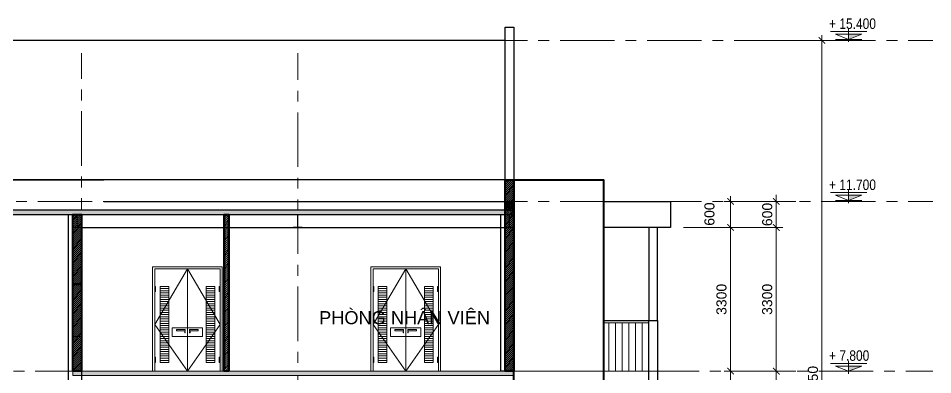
# Model space of a CAD drawing. Header units: millimetres. Extents: x 886808 to 1650903, y -1008069 to 230892.
# Drawn here: x 1039202 to 1060210, y -555830 to -547643 of the extents above; entities that cross this region are included whole.
import ezdxf

# ---------------------------------------------------------------- set-up
doc = ezdxf.new("R2010")
doc.units = ezdxf.units.MM
doc.linetypes.add('ACAD_ISO07W100', pattern=[3, 0, -3])
doc.linetypes.add('CENTER', pattern=[2, 1.25, -0.25, 0.25, -0.25])
doc.layers.get('0').update_dxf_attribs({"lineweight": 0})
for name, color, linetype, lineweight in [('0.NETMANHNHAT-0.05', 251, 'Continuous', 0), ('01- NET TUONG- 242', 242, 'Continuous', 40), ('03- Net Cua- 153', 153, 'Continuous', 9), ('06-Dim', 250, 'Continuous', 0), ('8l NET TO', 8, 'Continuous', 9), ('A-GLAZ-CURT', 52, 'Continuous', 5), ('A-Wall', 113, 'Continuous', 30), ('A_Dim', 8, 'Continuous', 5), ('ADP_007_text', 7, 'Continuous', 15), ('ADP_137_symbol', 137, 'Continuous', 9), ('i_hatch', 250, 'Continuous', 0), ('net vl', 33, 'Continuous', 5)]:
    doc.layers.add(name, color=color, linetype=linetype, lineweight=lineweight)
doc.layers.add('SCA1-ARC-1-concrete_block_1_c', color=141, linetype='Continuous')
doc.styles.add('ADP_HC_vni_HC', font='')
doc.styles.add('Roof Fl type B$0$GHICHUTHUONG', font='arial.ttf', dxfattribs={"width": 0.8})
doc.styles.add('TIÊU ĐỀ', font='arial.ttf', dxfattribs={"height": 230})
doc.styles.get('ADP_HC_vni_HC').set_extended_font_data('VNI-Helve-Condense')
doc.dimstyles.new('1-100', dxfattribs={"dimtxt": 230, "dimasz": 150, "dimexe": 150, "dimexo": 300, "dimgap": 90, "dimtad": 1, "dimdec": 0, "dimrnd": 5, "dimzin": 0, "dimtxsty": 'TIÊU ĐỀ', "dimblk": 'ARCHTICK', "dimcen": 100, "dimdle": 120, "dimclrd": 256, "dimclre": 256, "dimclrt": 2, "dimadec": 0, "dimazin": 0, "dimtfac": 1, "dimtdec": 0, "dimtix": 1, "dimtmove": 1, "dimatfit": 3, "dimldrblk": 'OPEN30', "dimfxl": 900, "dimtolj": 1, "dimtzin": 0, "dimlwd": 13, "dimlwe": 13, "dimarcsym": 1})

# ---------------------------------------------------------------- blocks, each defined once
blk = doc.blocks.new('_ArchTick')
at = {"color": 0, "linetype": 'ByBlock', "const_width": 0.15}
blk.add_lwpolyline([(-0.5, -0.5), (0.5, 0.5)], dxfattribs=at)
blk = doc.blocks.new('*D449')
at = {"layer": 'A_Dim', "lineweight": 13, "transparency": 16777216}
for p, q in [((1057066, -551850), (1056466, -551850)), ((1056616, -551850), (1056616, -551700)), ((1056616, -551850), (1056616, -552450)), ((1054485, -552450), (1056766, -552450)), ((1056616, -552450), (1056616, -552600))]:
    blk.add_line(p, q, dxfattribs=at)
at = {"layer": 'Defpoints', "color": 0, "transparency": 16777216}
for p in [(1057366, -551850), (1054185, -552450), (1056616, -552450)]:
    blk.add_point(p, dxfattribs=at)
at = {"layer": 'A_Dim', "lineweight": 13, "transparency": 16777216, "xscale": 150, "yscale": 150, "zscale": 150}
for p, rotation in [((1056616, -551850), 270), ((1056616, -552450), 90)]:
    blk.add_blockref('_ArchTick', p, dxfattribs=dict(at, rotation=rotation))
at = {"layer": 'A_Dim', "color": 2, "transparency": 16777216, "insert": (1056409, -552150), "char_height": 230, "width": 695.03, "attachment_point": 5, "rotation": 90, "style": 'TIÊU ĐỀ'}
blk.add_mtext('\\A1;600', dxfattribs=at)
blk = doc.blocks.new('_Open30')
at = {"color": 0, "linetype": 'ByBlock', "lineweight": -2}
for p, q in [((-1, 0.27), (0, 0)), ((0, 0), (-1, -0.27)), ((0, 0), (-1, 0))]:
    blk.add_line(p, q, dxfattribs=at)
blk = doc.blocks.new('*D450')
at = {"layer": 'A_Dim', "lineweight": 13, "transparency": 16777216}
for p, q in [((1054485, -552450), (1056766, -552450)), ((1056616, -552330), (1056616, -555870)), ((1057066, -555750), (1056466, -555750))]:
    blk.add_line(p, q, dxfattribs=at)
at = {"layer": 'Defpoints', "color": 0, "transparency": 16777216}
for p in [(1054185, -552450), (1056616, -555750), (1057366, -555750)]:
    blk.add_point(p, dxfattribs=at)
at = {"layer": 'A_Dim', "lineweight": 13, "transparency": 16777216, "xscale": 150, "yscale": 150, "zscale": 150}
for p, rotation in [((1056616, -552450), 90), ((1056616, -555750), 270)]:
    blk.add_blockref('_ArchTick', p, dxfattribs=dict(at, rotation=rotation))
at = {"layer": 'A_Dim', "color": 2, "transparency": 16777216, "insert": (1056408, -554100), "char_height": 230, "width": 926.71, "attachment_point": 5, "rotation": 90, "style": 'TIÊU ĐỀ'}
blk.add_mtext('\\A1;3300', dxfattribs=at)
blk = doc.blocks.new('*D451')
at = {"layer": 'A_Dim', "lineweight": 13, "transparency": 16777216}
for p, q in [((1056616, -555630), (1056616, -559470)), ((1057066, -555750), (1056466, -555750)), ((1057066, -559350), (1056466, -559350))]:
    blk.add_line(p, q, dxfattribs=at)
at = {"layer": 'Defpoints', "color": 0, "transparency": 16777216}
for p in [(1057366, -555750), (1056616, -559350), (1057366, -559350)]:
    blk.add_point(p, dxfattribs=at)
at = {"layer": 'A_Dim', "lineweight": 13, "transparency": 16777216, "xscale": 150, "yscale": 150, "zscale": 150}
for p, rotation in [((1056616, -555750), 90), ((1056616, -559350), 270)]:
    blk.add_blockref('_ArchTick', p, dxfattribs=dict(at, rotation=rotation))
at = {"layer": 'A_Dim', "color": 2, "transparency": 16777216, "insert": (1056408, -557550), "char_height": 230, "width": 926.71, "attachment_point": 5, "rotation": 90, "style": 'TIÊU ĐỀ'}
blk.add_mtext('\\A1;3600', dxfattribs=at)
blk = doc.blocks.new('*D454')
at = {"layer": 'A_Dim', "lineweight": 13, "transparency": 16777216}
for p, q in [((1057666, -548030), (1057666, -564120)), ((1056514, -548150), (1057816, -548150)), ((1057316, -564000), (1057816, -564000))]:
    blk.add_line(p, q, dxfattribs=at)
at = {"layer": 'Defpoints', "color": 0, "transparency": 16777216}
for p in [(1056214, -548150), (1057016, -564000), (1057666, -564000)]:
    blk.add_point(p, dxfattribs=at)
at = {"layer": 'A_Dim', "lineweight": 13, "transparency": 16777216, "xscale": 150, "yscale": 150, "zscale": 150}
for p, rotation in [((1057666, -548150), 90), ((1057666, -564000), 270)]:
    blk.add_blockref('_ArchTick', p, dxfattribs=dict(at, rotation=rotation))
at = {"layer": 'A_Dim', "color": 2, "transparency": 16777216, "insert": (1057459, -556075), "char_height": 230, "width": 1158.39, "attachment_point": 5, "rotation": 90, "style": 'TIÊU ĐỀ'}
blk.add_mtext('\\A1;15850', dxfattribs=at)
blk = doc.blocks.new('*D455')
at = {"layer": 'A_Dim', "lineweight": 13, "transparency": 16777216}
for p, q in [((1056016, -551850), (1055416, -551850)), ((1055566, -551730), (1055566, -552570)), ((1054485, -552450), (1055716, -552450))]:
    blk.add_line(p, q, dxfattribs=at)
at = {"layer": 'Defpoints', "color": 0, "transparency": 16777216}
for p in [(1056316, -551850), (1054185, -552450), (1055566, -552450)]:
    blk.add_point(p, dxfattribs=at)
at = {"layer": 'A_Dim', "lineweight": 13, "transparency": 16777216, "xscale": 150, "yscale": 150, "zscale": 150}
for p, rotation in [((1055566, -551850), 90), ((1055566, -552450), 270)]:
    blk.add_blockref('_ArchTick', p, dxfattribs=dict(at, rotation=rotation))
at = {"layer": 'A_Dim', "color": 2, "transparency": 16777216, "insert": (1054965, -552408), "char_height": 230, "width": 695.03, "attachment_point": 1, "rotation": 90, "line_spacing_factor": 0.941778, "style": 'TIÊU ĐỀ'}
blk.add_mtext('\\A1;600', dxfattribs=at)
blk = doc.blocks.new('*D456')
at = {"layer": 'A_Dim', "lineweight": 13, "transparency": 16777216}
for p, q in [((1055566, -552330), (1055566, -555870)), ((1055718, -552450), (1055716, -552450)), ((1056016, -555750), (1055416, -555750))]:
    blk.add_line(p, q, dxfattribs=at)
at = {"layer": 'Defpoints', "color": 0, "transparency": 16777216}
for p in [(1055418, -552450), (1055566, -555750), (1056316, -555750)]:
    blk.add_point(p, dxfattribs=at)
at = {"layer": 'A_Dim', "lineweight": 13, "transparency": 16777216, "xscale": 150, "yscale": 150, "zscale": 150}
for p, rotation in [((1055566, -552450), 90), ((1055566, -555750), 270)]:
    blk.add_blockref('_ArchTick', p, dxfattribs=dict(at, rotation=rotation))
at = {"layer": 'A_Dim', "color": 2, "transparency": 16777216, "insert": (1055358, -554100), "char_height": 230, "width": 926.71, "attachment_point": 5, "rotation": 90, "style": 'TIÊU ĐỀ'}
blk.add_mtext('\\A1;3300', dxfattribs=at)
blk = doc.blocks.new('*D457')
at = {"layer": 'A_Dim', "lineweight": 13, "transparency": 16777216}
for p, q in [((1055566, -555630), (1055566, -559470)), ((1056016, -555750), (1055416, -555750)), ((1056016, -559350), (1055416, -559350))]:
    blk.add_line(p, q, dxfattribs=at)
at = {"layer": 'Defpoints', "color": 0, "transparency": 16777216}
for p in [(1056316, -555750), (1055566, -559350), (1056316, -559350)]:
    blk.add_point(p, dxfattribs=at)
at = {"layer": 'A_Dim', "lineweight": 13, "transparency": 16777216, "xscale": 150, "yscale": 150, "zscale": 150}
for p, rotation in [((1055566, -555750), 90), ((1055566, -559350), 270)]:
    blk.add_blockref('_ArchTick', p, dxfattribs=dict(at, rotation=rotation))
at = {"layer": 'A_Dim', "color": 2, "transparency": 16777216, "insert": (1055358, -557550), "char_height": 230, "width": 926.71, "attachment_point": 5, "rotation": 90, "style": 'TIÊU ĐỀ'}
blk.add_mtext('\\A1;3600', dxfattribs=at)
blk = doc.blocks.new('cao độ')
at = {"layer": 'ADP_137_symbol'}
blk.add_hatch(color=0, dxfattribs=at).paths.add_polyline_path([(0, 1), (0, 0), (2.5, 1)])
at = {"layer": 'ADP_137_symbol', "color": 0}
for points in [[(0, 2), (0, -0.5)], [(-3.5, 1.5), (3.5, 1.5)], [(-2.5, 1), (2.5, 1), (0, 0), (-2.5, 1)], [(-2.5, 0), (2.5, 0)]]:
    blk.add_lwpolyline(points, dxfattribs=at)
at = {"layer": 'ADP_007_text', "style": 'ADP_HC_vni_HC'}
blk.add_attdef('A', (-3.75, 2), '', height=2, dxfattribs=at)
blk = doc.blocks.new('*U123')
at = {"linetype": 'ACAD_ISO07W100', "ltscale": 1000, "transparency": 33554636}
blk.add_wipeout([(0, 0), (0, 200), (200, 200), (200, 0)], dxfattribs=at)
at = {"layer": 'i_hatch', "transparency": 33554636}
h = blk.add_hatch(dxfattribs=at)
h.set_pattern_fill('BT-01', color=256, scale=10, angle=90, style=0, pattern_type=2)
h.set_pattern_definition([(140, (21748.997, -41670.634), (6.27521, 71.72602), [7.5, -82.5]), (85, (21749, -41670.634), (-75.21921, -13.87513), [6, -66]), (190.4514, (21749.52, -41664.66), (-68.94395, 57.85094), [6.37402, -70.11421]), (136.1842, (21729, -41670.63), (16.5519, 106.7241), [11.25, -123.75]), (186.6356, (21730.38, -41661.74), (-97.41179, 93.46627), [9.56103, -105.1713]), (81.1842, (21729, -41670.63), (-97.41186, 93.4662), [9, -99]), (111, (21733.997, -41660.634), (40.26189, 59.690705), [7.5, -82.5]), (56, (21734, -41660.634), (-72.515, 24.33153), [6, -66]), (161.4514, (21737.35, -41655.66), (-32.25305, 84.02226), [6.37402, -70.11421]), (127.5, (21748.997, -41670.634), (-33.289385, 1.215986), [0, -65.2, 0, -67, 0, -66.25]), (97.5, (21748.997, -41670.634), (-39.44117, 26.306954), [0, -38.2, 0, -63.7, 0, -25.25]), (57.5, (21748.997, -41692.934), (2.255487, 53.382244), [0, -25, 0, -78, 0, -103.5]), (47.5, (21748.997, -41702.934), (-10.0105, 58.318617), [0, -32.5, 0, -51.8, 0, -73.5]), (135, (21748.997, -41670.634), (-30.05204, -30.05204), []), (135, (21736.747, -41670.634), (-30.05204, -30.05204), [])])
h.paths.add_polyline_path([(0, 200), (0, 0), (200, 0), (200, 200)])
at = {"transparency": 33554636}
blk.add_lwpolyline([(0, 0), (0, 200), (200, 200), (200, 0)], close=True, dxfattribs=at)
blk = doc.blocks.new('A$C721F1166')
at = {"layer": 'A-GLAZ-CURT', "transparency": 33554636}
blk.add_lwpolyline([(97, 9), (97, 291), (0, 291), (0, 300), (200, 300), (200, 291), (103, 291), (103, 9), (200, 9), (200, 0), (0, 0), (0, 9)], close=True, dxfattribs=at)
blk = doc.blocks.new('*U132')
at = {"linetype": 'ACAD_ISO07W100', "ltscale": 1000, "transparency": 33554636}
blk.add_wipeout([(0, 0), (0, 10130), (100, 10130), (100, 0)], dxfattribs=at)
at = {"layer": 'i_hatch', "transparency": 33554636}
h = blk.add_hatch(dxfattribs=at)
h.set_pattern_fill('BT-01', color=256, scale=10, angle=90, style=0, pattern_type=2)
h.set_pattern_definition([(140, (21648.994, -31740.635), (6.27521, 71.72602), [7.5, -82.5]), (85, (21648.994, -31740.635), (-75.21921, -13.87513), [6, -66]), (190.4514, (21649.52, -31734.66), (-68.94395, 57.85094), [6.37402, -70.11421]), (136.1842, (21628.99, -31740.635), (16.5519, 106.7241), [11.25, -123.75]), (186.6356, (21630.37, -31731.74), (-97.41179, 93.46627), [9.56103, -105.1713]), (81.1842, (21628.99, -31740.63), (-97.41186, 93.4662), [9, -99]), (111, (21633.994, -31730.635), (40.26189, 59.690705), [7.5, -82.5]), (56, (21633.994, -31730.635), (-72.515, 24.33153), [6, -66]), (161.4514, (21637.35, -31725.66), (-32.25305, 84.02226), [6.37402, -70.11421]), (127.5, (21648.994, -31740.635), (-33.289385, 1.215986), [0, -65.2, 0, -67, 0, -66.25]), (97.5, (21648.994, -31740.635), (-39.44117, 26.306954), [0, -38.2, 0, -63.7, 0, -25.25]), (57.5, (21648.994, -31762.935), (2.255487, 53.382244), [0, -25, 0, -78, 0, -103.5]), (47.5, (21648.994, -31772.935), (-10.0105, 58.318617), [0, -32.5, 0, -51.8, 0, -73.5]), (135, (21648.994, -31740.635), (-30.05204, -30.05204), []), (135, (21636.744, -31740.635), (-30.05204, -30.05204), [])])
h.paths.add_polyline_path([(0, 10130), (0, 0), (100, 0), (100, 10130)])
at = {"transparency": 33554636}
blk.add_lwpolyline([(0, 0), (0, 10130), (100, 10130), (100, 0)], close=True, dxfattribs=at)
blk = doc.blocks.new('*U153')
at = {"linetype": 'ByBlock', "transparency": 33554636}
h = blk.add_hatch(dxfattribs=at)
h.set_pattern_fill('ANSI31', color=8, scale=10, angle=90, style=0)
h.set_pattern_definition([(135, (100, 3400.002), (-22.45064, -22.45064), [])])
h.paths.add_polyline_path([(0, 0), (200, 0), (200, 4400), (0, 4400)])
at = {"layer": '01- NET TUONG- 242', "linetype": 'ByBlock', "transparency": 33554636}
blk.add_lwpolyline([(0, 0), (200, 0), (200, 4400), (0, 4400)], close=True, dxfattribs=at)
blk = doc.blocks.new('*U1423')
at = {"linetype": 'ByBlock', "transparency": 33554636}
h = blk.add_hatch(dxfattribs=at)
h.set_pattern_fill('ANSI31', color=8, scale=10, angle=90, style=0)
h.set_pattern_definition([(135, (100, 1000), (-22.4506, -22.4506), [])])
h.paths.add_polyline_path([(0, 0), (200, 0), (200, 2000), (0, 2000)])
at = {"layer": '01- NET TUONG- 242', "linetype": 'ByBlock', "transparency": 33554636}
blk.add_lwpolyline([(0, 0), (200, 0), (200, 2000), (0, 2000)], close=True, dxfattribs=at)
blk = doc.blocks.new('*U141')
at = {"linetype": 'ByBlock', "transparency": 33554636}
h = blk.add_hatch(dxfattribs=at)
h.set_pattern_fill('ANSI31', color=8, scale=10, angle=90, style=0)
h.set_pattern_definition([(135, (100, 600), (-22.4506, -22.4506), [])])
h.paths.add_polyline_path([(0, 0), (200, 0), (200, 1600), (0, 1600)])
at = {"layer": '01- NET TUONG- 242', "linetype": 'ByBlock', "transparency": 33554636}
blk.add_lwpolyline([(0, 0), (200, 0), (200, 1600), (0, 1600)], close=True, dxfattribs=at)
blk = doc.blocks.new('*U124')
at = {"linetype": 'ByBlock', "transparency": 33554636}
h = blk.add_hatch(dxfattribs=at)
h.set_pattern_fill('ANSI31', color=8, scale=10, angle=90, style=0)
h.set_pattern_definition([(135, (0, 2600), (-22.45064, -22.45064), [])])
h.paths.add_polyline_path([(0, 0), (100, 0), (100, 3600), (0, 3600)])
at = {"layer": '01- NET TUONG- 242', "linetype": 'ByBlock', "transparency": 33554636}
blk.add_lwpolyline([(0, 0), (100, 0), (100, 3600), (0, 3600)], close=True, dxfattribs=at)
blk = doc.blocks.new('*U136')
at = {"transparency": 33554636}
for p, q in [((0, 2400), (1600, 2400)), ((0, 2400), (0, 0)), ((50, 2350), (800, 2350)), ((50, 2350), (50, 0)), ((800, 2350), (800, 0)), ((1550, 2350), (800, 2350)), ((800, 2350), (800, 0)), ((1550, 2350), (1550, 0)), ((1600, 2400), (1600, 0)), ((70, 1950), (50, 1950)), ((70, 1950), (70, 1830)), ((170, 1950), (370, 1950)), ((170, 1950), (170, 200)), ((170, 1900), (370, 1900)), ((370, 1950), (370, 200)), ((1430, 1950), (1230, 1950)), ((1230, 1950), (1230, 200)), ((1430, 1900), (1230, 1900)), ((1430, 1950), (1430, 200)), ((1530, 1950), (1530, 1830)), ((1530, 1950), (1550, 1950)), ((70, 1830), (50, 1830)), ((170, 1850), (370, 1850)), ((170, 1800), (370, 1800)), ((170, 1750), (370, 1750)), ((170, 1700), (370, 1700)), ((1430, 1850), (1230, 1850)), ((1430, 1800), (1230, 1800)), ((1430, 1750), (1230, 1750)), ((1430, 1700), (1230, 1700)), ((1530, 1830), (1550, 1830)), ((170, 1650), (370, 1650)), ((170, 1600), (370, 1600)), ((170, 1550), (370, 1550)), ((170, 1500), (370, 1500)), ((1430, 1650), (1230, 1650)), ((1430, 1600), (1230, 1600)), ((1430, 1550), (1230, 1550)), ((1430, 1500), (1230, 1500)), ((170, 1450), (370, 1450)), ((170, 1400), (370, 1400)), ((170, 1350), (370, 1350)), ((170, 1300), (370, 1300)), ((1430, 1450), (1230, 1450)), ((1430, 1400), (1230, 1400)), ((1430, 1350), (1230, 1350)), ((1430, 1300), (1230, 1300)), ((170, 1250), (370, 1250)), ((170, 1200), (370, 1200)), ((170, 1150), (370, 1150)), ((170, 1100), (370, 1100)), ((1430, 1250), (1230, 1250)), ((1430, 1200), (1230, 1200)), ((1430, 1150), (1230, 1150)), ((1430, 1100), (1230, 1100)), ((170, 1050), (370, 1050)), ((170, 1000), (370, 1000)), ((170, 950), (370, 950)), ((170, 900), (370, 900)), ((170, 850), (370, 850)), ((450, 1000), (800, 1000)), ((450, 1000), (450, 800)), ((550, 960), (750, 960)), ((550, 960), (550, 930)), ((550, 930), (750, 930)), ((740, 915), (740, 885)), ((740, 915), (750, 915)), ((740, 885), (750, 885)), ((750, 960), (750, 930)), ((750, 915), (750, 885)), ((1150, 1000), (800, 1000)), ((1050, 960), (850, 960)), ((850, 960), (850, 930)), ((1050, 930), (850, 930)), ((850, 915), (850, 885)), ((860, 915), (850, 915)), ((860, 885), (850, 885)), ((860, 915), (860, 885)), ((1050, 960), (1050, 930)), ((1150, 1000), (1150, 800)), ((1430, 1050), (1230, 1050)), ((1430, 1000), (1230, 1000)), ((1430, 950), (1230, 950)), ((1430, 900), (1230, 900)), ((1430, 850), (1230, 850)), ((170, 800), (370, 800)), ((170, 750), (370, 750)), ((170, 700), (370, 700)), ((170, 650), (370, 650)), ((450, 800), (800, 800)), ((1150, 800), (800, 800)), ((1430, 800), (1230, 800)), ((1430, 750), (1230, 750)), ((1430, 700), (1230, 700)), ((1430, 650), (1230, 650)), ((170, 600), (370, 600)), ((170, 550), (370, 550)), ((170, 500), (370, 500)), ((170, 450), (370, 450)), ((1430, 600), (1230, 600)), ((1430, 550), (1230, 550)), ((1430, 500), (1230, 500)), ((1430, 450), (1230, 450)), ((70, 320), (50, 320)), ((70, 320), (70, 200)), ((170, 400), (370, 400)), ((170, 350), (370, 350)), ((170, 300), (370, 300)), ((170, 250), (370, 250)), ((1430, 400), (1230, 400)), ((1430, 350), (1230, 350)), ((1430, 300), (1230, 300)), ((1430, 250), (1230, 250)), ((1530, 320), (1530, 200)), ((1530, 320), (1550, 320)), ((0, 0), (1600, 0)), ((70, 200), (50, 200)), ((170, 200), (370, 200)), ((1430, 200), (1230, 200)), ((1530, 200), (1550, 200))]:
    blk.add_line(p, q, dxfattribs=at)
for points in [[(800, 2350), (50, 1075), (800, 0)], [(800, 2350), (1550, 1075), (800, 0)]]:
    blk.add_lwpolyline(points, dxfattribs=at)

msp = doc.modelspace()

# ---------------------------------------------------------------- linework, layer by layer
at = {"layer": '0.NETMANHNHAT-0.05', "transparency": 33554636}
for points in [[(1050584.8, -554637.7), (1050584.8, -554637.7)], [(1052646.1, -554637.7), (1053684.8, -554637.7)], [(1050584.8, -555750.4), (1053684.8, -555750.4)], [(1052092.1, -555750.4), (1050584.8, -555750.4)], [(1052460.8, -555750.4), (1053684.8, -555750.4)], [(1053684.8, -562750.4), (1053684.8, -555750.4)]]:
    msp.add_lwpolyline(points, dxfattribs=at)
for points in [[(1052769.8, -555750.4), (1052766.8, -555750.4), (1052766.8, -554637.7), (1052769.8, -554637.7)], [(1052922.8, -555750.4), (1052919.8, -555750.4), (1052919.8, -554637.7), (1052922.8, -554637.7)], [(1053075.8, -555750.4), (1053072.8, -555750.4), (1053072.8, -554637.7), (1053075.8, -554637.7)], [(1053228.8, -555750.4), (1053225.8, -555750.4), (1053225.8, -554637.7), (1053228.8, -554637.7)], [(1053381.8, -555750.4), (1053378.8, -555750.4), (1053378.8, -554637.7), (1053381.8, -554637.7)], [(1053534.8, -555750.4), (1053531.8, -555750.4), (1053531.8, -554637.7), (1053534.8, -554637.7)]]:
    msp.add_lwpolyline(points, close=True, dxfattribs=at)
at = {"layer": '8l NET TO', "color": 251, "linetype": 'CENTER', "ltscale": 1000, "true_color": 0x636466, "transparency": 33554636}
for p, q in [((1015649, -548150.4), (1060209.9, -548150.4)), ((1040654.8, -567031.4), (1040654.8, -548441.2)), ((1040654.8, -567025.6), (1040654.8, -548441.2)), ((1045620.1, -567056.1), (1045620.1, -548441.2)), ((1050584.8, -567031.4), (1050584.8, -548441.2)), ((1015649, -551850.4), (1060209.9, -551850.4)), ((1015593, -555750.4), (1060209.9, -555750.4))]:
    msp.add_line(p, q, dxfattribs=at)
at = {"layer": 'A-Wall', "transparency": 33554636}
for p, q in [((1050384.8, -547850.4), (1050584.8, -547850.4)), ((1050384.8, -548150.4), (1050384.8, -547850.4)), ((1050584.8, -547850.4), (1050584.8, -551350.4)), ((1050384.8, -548150.4), (1020479.8, -548150.4)), ((1050384.8, -551350.4), (1050384.8, -548150.4)), ((1050584.8, -551350.4), (1020479.8, -551350.4)), ((1050584.8, -562521.2), (1050584.8, -551850.4)), ((1053684.8, -562750.4), (1053684.8, -554587.7))]:
    msp.add_line(p, q, dxfattribs=at)
for points in [[(1020154.8, -555550.4), (1020154.8, -551350.4), (1041169.8, -551350.4)], [(1041169.8, -551850.4), (1050584.8, -551850.4)], [(1040654.8, -552450.4), (1050584.8, -552450.4)], [(1050584.8, -554587.7), (1050584.8, -554587.7)], [(1052646.1, -554587.7), (1053884.8, -554587.7), (1053884.8, -562750.4)]]:
    msp.add_lwpolyline(points, dxfattribs=at)
for points in [[(1052646.1, -551850.4), (1054184.8, -551850.4), (1054184.8, -552450.4), (1052646.1, -552450.4)], [(1053684.8, -554587.7), (1053884.8, -554587.7), (1053884.8, -552450.4), (1053684.8, -552450.4)]]:
    msp.add_lwpolyline(points, close=True, dxfattribs=at)
at = {"layer": 'A_Dim', "transparency": 33554636}
msp.add_lwpolyline([(1040454.8, -553750.4), (1040654.8, -553750.4), (1040654.8, -554950.4), (1040454.8, -554950.4)], close=True, dxfattribs=at)

# ---------------------------------------------------------------- block references
at = {"layer": '06-Dim', "ltscale": 50, "transparency": 33554636, "xscale": 120, "yscale": 120, "zscale": 120}
for p, values in [((1058278.2, -548126.9), {'A': '+ 15.400'}), ((1058278.2, -551826.9), {'A': '+ 11.700'}), ((1058278.2, -555750.4), {'A': '+ 7.800'})]:
    msp.add_blockref('cao độ', p, dxfattribs=at).add_auto_attribs(values)

# ---------------------------------------------------------------- dimensions: what is measured, and where the dimension line sits
at = {"layer": 'A_Dim', "transparency": 33554636}
for base, p1, p2, picture, middle in [((1057666, -564000.4), (1056214.3, -548150.4), (1057015.8, -564000.4), '*D454', (1057458.5, -556075.4)), ((1056616, -552450.4), (1057366, -551850.4), (1054184.8, -552450.4), '*D449', (1056408.5, -552150.4)), ((1056616, -555750.4), (1054184.8, -552450.4), (1057366, -555750.4), '*D450', (1056408.4, -554100.4)), ((1055566, -555750.4), (1055418.5, -552450.4), (1056316, -555750.4), '*D456', (1055358.4, -554100.4)), ((1055566, -559350.4), (1056316, -555750.4), (1056316, -559350.4), '*D457', (1055358.4, -557550.4)), ((1056616, -559350.4), (1057366, -555750.4), (1057366, -559350.4), '*D451', (1056408.4, -557550.4))]:
    dim = msp.add_linear_dim(base=base, p1=p1, p2=p2, angle=90, dimstyle='1-100', override={"dimscale": 1}, dxfattribs=at)
    dim.commit()
    dim.dimension.update_dxf_attribs({"geometry": picture, "text_midpoint": middle})
dim = msp.add_linear_dim(base=(1055566, -552450.4), p1=(1056316, -551850.4), p2=(1054184.8, -552450.4), angle=90, dimstyle='1-100', override={"dimscale": 1}, dxfattribs=at)
dim.commit()
dim.dimension.update_dxf_attribs({"geometry": '*D455', "text_midpoint": (1055361.5, -552060), "dimtype": 128})

# ---------------------------------------------------------------- next in the draw order: block references
at = {"transparency": 33554636, "xscale": -1, "rotation": 90}
msp.add_blockref('*U132', (1050584.8, -555750.4), dxfattribs=at)

# ---------------------------------------------------------------- next in the draw order: wipeouts: each hides what was drawn before it
at = {"transparency": 33554636}
msp.add_wipeout([(1050584.8, -552050.4), (1020354.8, -552050.4), (1020354.8, -552150.4), (1050584.8, -552150.4)], dxfattribs=at).dxf.layer = 'A-Wall'

# ---------------------------------------------------------------- next in the draw order: hatches: boundary and pattern name
at = {"layer": 'i_hatch', "transparency": 33554636}
h = msp.add_hatch(dxfattribs=at)
h.set_pattern_fill('BT-01', color=256, scale=10, angle=90, style=0, pattern_type=2)
h.set_pattern_definition([(140, (21648.994, -11640.625), (6.2752135, 71.7260183), [7.5, -82.5]), (85, (21648.994, -11640.625), (-75.2192134, -13.8751334), [6, -66]), (190.4514, (21649.52, -11634.65), (-68.943954, 57.850938), [6.374019, -70.114211]), (136.1842, (21628.99, -11640.625), (16.5519014, 106.724105), [11.25, -123.75]), (186.6356, (21630.37, -11631.73), (-97.411787, 93.466271), [9.561029, -105.1713]), (81.1842, (21628.99, -11640.63), (-97.41186, 93.466195), [9, -99]), (111, (21633.994, -11630.625), (40.261889, 59.6907052), [7.5, -82.5]), (56, (21633.994, -11630.625), (-72.5150045, 24.331533), [6, -66]), (161.4514, (21637.35, -11625.65), (-32.2530497, 84.022263), [6.374019, -70.114211]), (127.5, (21648.994, -11640.625), (-33.2893854, 1.21598553), [0, -65.2, 0, -67, 0, -66.25]), (97.5, (21648.994, -11640.625), (-39.4411712, 26.3069537), [0, -38.2, 0, -63.7, 0, -25.25]), (57.5, (21648.994, -11662.925), (2.2554872, 53.3822436), [0, -25, 0, -78, 0, -103.5]), (47.5, (21648.994, -11672.925), (-10.0104982, 58.318617), [0, -32.5, 0, -51.8, 0, -73.5]), (135, (21648.994, -11640.625), (-30.0520382, -30.0520382), []), (135, (21636.744, -11640.625), (-30.0520382, -30.0520382), [])])
h.paths.add_polyline_path([(1050584.8, -552050.4), (1020354.8, -552050.4), (1020354.8, -552150.4), (1050584.8, -552150.4)])

# ---------------------------------------------------------------- next in the draw order: linework, layer by layer
at = {"layer": 'A-Wall', "transparency": 33554636}
for points in [[(1050584.8, -552050.4), (1020354.8, -552050.4), (1020354.8, -552150.4), (1050584.8, -552150.4)], [(1040354.8, -552150.4), (1040654.8, -552150.4), (1040654.8, -563550.4), (1040354.8, -563550.4)]]:
    msp.add_lwpolyline(points, close=True, dxfattribs=at)

# ---------------------------------------------------------------- next in the draw order: block references
at = {"layer": '03- Net Cua- 153', "linetype": 'Continuous', "transparency": 33554636}
msp.add_blockref('*U136', (1042287.4, -555750.4), dxfattribs=at)
at = {"layer": 'A_Dim', "transparency": 33554636, "xscale": -1}
for p in [(1040654.8, -552450.4), (1045720.1, -552450.4)]:
    msp.add_blockref('A$C721F1166', p, dxfattribs=at)
at = {"layer": 'SCA1-ARC-1-concrete_block_1_c', "linetype": 'ByBlock', "transparency": 33554636, "xscale": -1}
for name, p in [('*U141', (1040654.8, -553750.4)), ('*U124', (1044035.1, -555750.4)), ('*U1423', (1040654.8, -555750.4))]:
    msp.add_blockref(name, p, dxfattribs=at)

# ---------------------------------------------------------------- next in the draw order: block references
at = {"layer": 'A-Wall', "transparency": 33554636, "xscale": -1, "rotation": 270}
msp.add_blockref('*U123', (1050384.8, -552050.4), dxfattribs=at)

# ---------------------------------------------------------------- next in the draw order: linework, layer by layer
at = {"layer": '01- NET TUONG- 242', "transparency": 33554636}
msp.add_lwpolyline([(1050584.8, -551350.4), (1052646.1, -551350.4), (1052646.1, -559100.2), (1050584.8, -559100.2)], close=True, dxfattribs=at)
at = {"layer": 'A-Wall', "transparency": 33554636}
for points in [[(1050384.8, -551850.4), (1050584.8, -551850.4), (1050584.8, -551350.4), (1050384.8, -551350.4)], [(1050284.8, -552150.4), (1050584.8, -552150.4), (1050584.8, -555750.4), (1050284.8, -555750.4)]]:
    msp.add_lwpolyline(points, close=True, dxfattribs=at)

# ---------------------------------------------------------------- next in the draw order: block references
at = {"layer": 'A_Dim', "transparency": 33554636, "xscale": -1}
msp.add_blockref('A$C721F1166', (1050584.8, -552450.4), dxfattribs=at)
at = {"layer": 'SCA1-ARC-1-concrete_block_1_c', "linetype": 'ByBlock', "transparency": 33554636, "xscale": -1}
msp.add_blockref('*U153', (1050584.8, -555750.4), dxfattribs=at)

# ---------------------------------------------------------------- next in the draw order: texts
at = {"layer": 'net vl', "ltscale": 300, "transparency": 33554636, "insert": (1048075.5, -554522), "char_height": 299.423, "attachment_point": 5, "style": 'Roof Fl type B$0$GHICHUTHUONG', "bg_fill": 2}
msp.add_mtext('{\\W1;PHÒNG NHÂN VIÊN}', dxfattribs=at)

# ---------------------------------------------------------------- next in the draw order: block references
at = {"layer": '03- Net Cua- 153', "linetype": 'Continuous', "transparency": 33554636}
msp.add_blockref('*U136', (1047302.4, -555750.4), dxfattribs=at)

doc.saveas('drawing.dxf')
